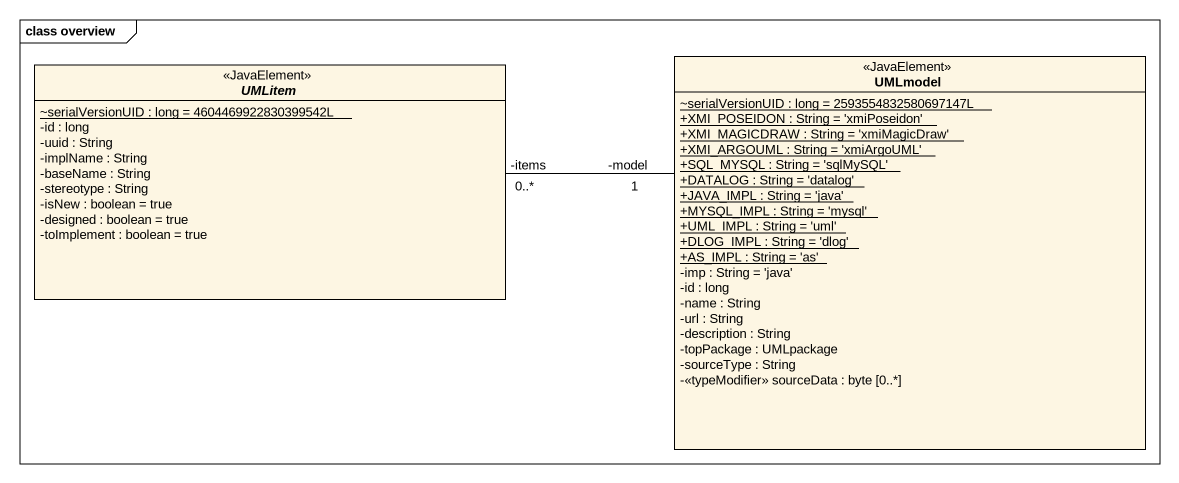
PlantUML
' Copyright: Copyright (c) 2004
@startuml
mainframe class overview
hide circle
hide empty members
skinparam classAttributeIconSize 0
abstract class UMLitem <<JavaElement>> {
  {static} ~serialVersionUID : long = 4604469922830399542L
  -id : long
  -uuid : String
  -implName : String
  -baseName : String
  -stereotype : String
  -isNew : boolean = true
  -designed : boolean = true
  -toImplement : boolean = true
}
class UMLmodel <<JavaElement>> {
  {static} ~serialVersionUID : long = 2593554832580697147L
  {static} +XMI_POSEIDON : String = 'xmiPoseidon'
  {static} +XMI_MAGICDRAW : String = 'xmiMagicDraw'
  {static} +XMI_ARGOUML : String = 'xmiArgoUML'
  {static} +SQL_MYSQL : String = 'sqlMySQL'
  {static} +DATALOG : String = 'datalog'
  {static} +JAVA_IMPL : String = 'java'
  {static} +MYSQL_IMPL : String = 'mysql'
  {static} +UML_IMPL : String = 'uml'
  {static} +DLOG_IMPL : String = 'dlog'
  {static} +AS_IMPL : String = 'as'
  -imp : String = 'java'
  -id : long
  -name : String
  -url : String
  -description : String
  -topPackage : UMLpackage
  -sourceType : String
  -<<typeModifier>> sourceData : byte [0..*]
}
UMLitem "-items\n0..*" -right- "-model\n1" UMLmodel
@enduml
